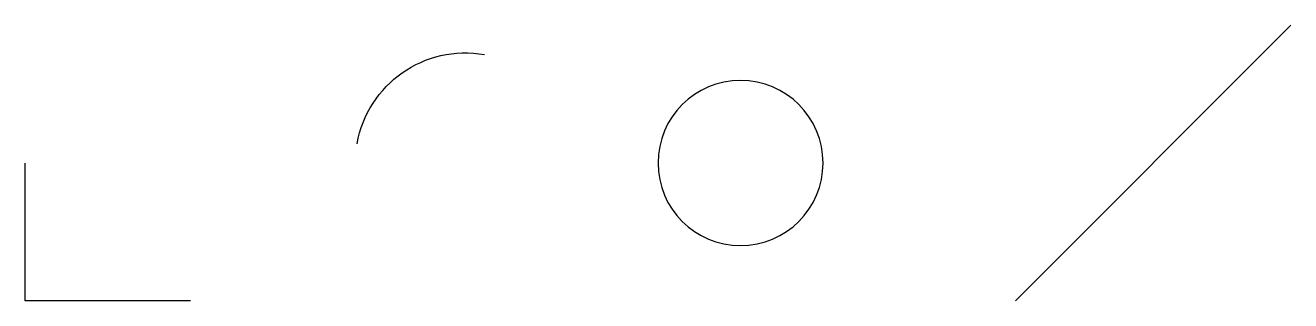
# Model space of a CAD drawing. Header units: metres. Extents: x -36 to 10, y 0 to 10.
import ezdxf

# ---------------------------------------------------------------- set-up
doc = ezdxf.new("R2010")
doc.units = ezdxf.units.M

msp = doc.modelspace()

# ---------------------------------------------------------------- linework, layer by layer
msp.add_line((0, 0, 5), (10, 10, 5))
at = {"extrusion": (0, 0, -1)}
msp.add_lwpolyline([(30, 0), (36, 0), (36, 5)], dxfattribs=at)
msp.add_circle((10, 5), 3, dxfattribs=at)
msp.add_arc((20, 5), 4, 10, 100, dxfattribs=at)

doc.saveas('drawing.dxf')
